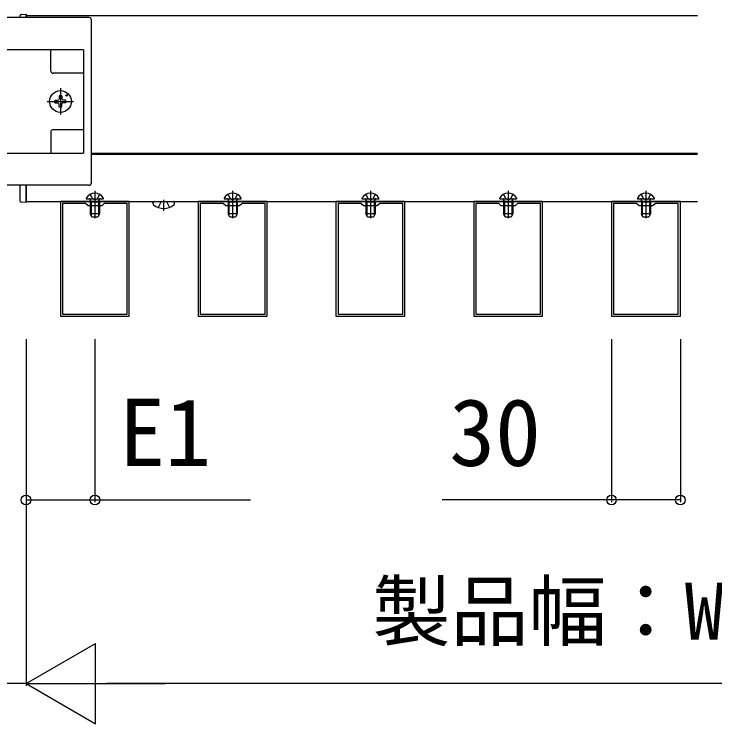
# Model space of a CAD drawing. Units: millimetres, scale not verified. Extents: x -1750 to 1750, y -2608 to 2592.
# Drawn here: x -1365.2 to -1060, y -37 to 272 of the extents above; entities that cross this region are included whole.
import ezdxf
from ezdxf.enums import TextEntityAlignment as Align

# ---------------------------------------------------------------- set-up
doc = ezdxf.new("R2010")
doc.units = ezdxf.units.MM
doc.header["$LTSCALE"] = 14
for name, color, linetype in [('0-3_YKK_11', 7, 'Continuous'), ('0-4_YKK_12', 2, 'Continuous'), ('0-5_YKK_13', 4, 'Continuous'), ('0-6_YKK_D', 6, 'Continuous')]:
    doc.layers.add(name, color=color, linetype=linetype)
doc.styles.add('ＭＳ ゴシック', font='')
doc.styles.get('ＭＳ ゴシック').set_extended_font_data('MS Gothic')

msp = doc.modelspace()

# ---------------------------------------------------------------- linework, layer by layer
at = {"layer": '0-3_YKK_11'}
for points in [[(-1315, 140.5), (-1315, 190.5), (-1345, 190.5), (-1345, 140.5)], [(-1315.9, 141.4), (-1315.9, 189.6), (-1325.9, 189.6), (-1327, 188.5), (-1329.54, 188.5), (-1329.73, 188.62), (-1330.28, 188.62), (-1330.46, 188.5), (-1333, 188.5), (-1334.1, 189.6), (-1344.1, 189.6), (-1344.1, 141.4)], [(-1255, 140.5), (-1255, 190.5), (-1285, 190.5), (-1285, 140.5)], [(-1255.9, 141.4), (-1255.9, 189.6), (-1265.9, 189.6), (-1267, 188.5), (-1269.54, 188.5), (-1269.73, 188.62), (-1270.28, 188.62), (-1270.46, 188.5), (-1273, 188.5), (-1274.1, 189.6), (-1284.1, 189.6), (-1284.1, 141.4)], [(-1195, 140.5), (-1195, 190.5), (-1225, 190.5), (-1225, 140.5)], [(-1195.9, 141.4), (-1195.9, 189.6), (-1205.9, 189.6), (-1207, 188.5), (-1209.54, 188.5), (-1209.73, 188.62), (-1210.28, 188.62), (-1210.46, 188.5), (-1213, 188.5), (-1214.1, 189.6), (-1224.1, 189.6), (-1224.1, 141.4)], [(-1135, 140.5), (-1135, 190.5), (-1165, 190.5), (-1165, 140.5)], [(-1135.9, 141.4), (-1135.9, 189.6), (-1145.9, 189.6), (-1147, 188.5), (-1149.54, 188.5), (-1149.73, 188.62), (-1150.28, 188.62), (-1150.46, 188.5), (-1153, 188.5), (-1154.1, 189.6), (-1164.1, 189.6), (-1164.1, 141.4)], [(-1075, 140.5), (-1075, 190.5), (-1105, 190.5), (-1105, 140.5)], [(-1075.9, 141.4), (-1075.9, 189.6), (-1085.9, 189.6), (-1087, 188.5), (-1089.54, 188.5), (-1089.73, 188.62), (-1090.28, 188.62), (-1090.46, 188.5), (-1093, 188.5), (-1094.1, 189.6), (-1104.1, 189.6), (-1104.1, 141.4)]]:
    msp.add_lwpolyline(points, close=True, dxfattribs=at)
at = {"layer": '0-4_YKK_12'}
for p, q in [((-1360, 271.5), (-1067.5, 271.5)), ((-1360, 270.5), (-1360, 271.5)), ((-1331.5, 211.5), (-1067.5, 211.5)), ((-1331.5, 211), (-1067.5, 211)), ((-1360, 190.5), (-1360, 197.5)), ((-1360, 190.5), (-1067.5, 190.5))]:
    msp.add_line(p, q, dxfattribs=at)
at = {"layer": '0-5_YKK_13'}
for p, q in [((-1362.5, 270.5), (-1362.5, 271.38)), ((-1360, 271.5), (-1360, 270.5)), ((-1331.5, 198.5), (-1331.5, 269.5)), ((-1349.2, 247.3), (-1349.2, 256.5)), ((-1335, 256.5), (-1335, 211.5)), ((-1335, 246.3), (-1348.2, 246.3)), ((-1345, 239.74), (-1345, 228.27)), ((-1345.61, 235.34), (-1345.73, 234.73)), ((-1345.59, 236.38), (-1345.61, 235.34)), ((-1344.41, 236.38), (-1344.39, 235.34)), ((-1344.39, 235.34), (-1344.27, 234.73)), ((-1350.74, 234), (-1339.27, 234)), ((-1347.38, 234.59), (-1346.34, 234.61)), ((-1347.38, 233.41), (-1346.34, 233.39)), ((-1346.34, 234.61), (-1345.73, 234.73)), ((-1346.34, 233.39), (-1345.73, 233.27)), ((-1345.61, 232.66), (-1345.73, 233.27)), ((-1345.59, 231.62), (-1345.61, 232.66)), ((-1344.41, 231.63), (-1344.39, 232.66)), ((-1344.39, 232.66), (-1344.27, 233.27)), ((-1343.66, 234.61), (-1344.27, 234.73)), ((-1343.66, 233.39), (-1344.27, 233.27)), ((-1342.62, 234.59), (-1343.66, 234.61)), ((-1342.62, 233.41), (-1343.66, 233.39)), ((-1349.2, 220.7), (-1349.2, 211.5)), ((-1335, 221.7), (-1348.2, 221.7)), ((-1332.5, 197.5), (-1380, 197.5)), ((-1362.5, 190.62), (-1362.5, 197.5)), ((-1360, 197.5), (-1360, 190.5)), ((-1330, 195.1), (-1330, 183.11)), ((-1270, 195.1), (-1270, 183.11)), ((-1210, 195.1), (-1210, 183.11)), ((-1150, 195.1), (-1150, 183.11)), ((-1090, 195.1), (-1090, 183.11)), ((-1333.6, 191.6), (-1326.41, 191.6)), ((-1332.05, 193.57), (-1331.15, 191.75)), ((-1330, 191.14), (-1331.15, 191.75)), ((-1330, 191.14), (-1328.86, 191.75)), ((-1327.95, 193.57), (-1328.86, 191.75)), ((-1273.6, 191.6), (-1266.41, 191.6)), ((-1272.05, 193.57), (-1271.15, 191.75)), ((-1270, 191.14), (-1271.15, 191.75)), ((-1270, 191.14), (-1268.86, 191.75)), ((-1267.95, 193.57), (-1268.86, 191.75)), ((-1213.6, 191.6), (-1206.41, 191.6)), ((-1212.05, 193.57), (-1211.15, 191.75)), ((-1210, 191.14), (-1211.15, 191.75)), ((-1210, 191.14), (-1208.86, 191.75)), ((-1207.95, 193.57), (-1208.86, 191.75)), ((-1153.6, 191.6), (-1146.41, 191.6)), ((-1152.05, 193.57), (-1151.15, 191.75)), ((-1150, 191.14), (-1151.15, 191.75)), ((-1150, 191.14), (-1148.86, 191.75)), ((-1147.95, 193.57), (-1148.86, 191.75)), ((-1093.6, 191.6), (-1086.41, 191.6)), ((-1092.05, 193.57), (-1091.15, 191.75)), ((-1090, 191.14), (-1091.15, 191.75)), ((-1090, 191.14), (-1088.86, 191.75)), ((-1087.95, 193.57), (-1088.86, 191.75)), ((-1360, 190), (-1362.03, 190.12)), ((-1360, 190.5), (-1360, 190)), ((-1332, 190.2), (-1331.86, 191.01)), ((-1328, 190.2), (-1332, 190.2)), ((-1332, 190.2), (-1332, 185)), ((-1331.62, 190.2), (-1331.86, 191.22)), ((-1331.62, 190.2), (-1331.62, 184.24)), ((-1328.38, 190.2), (-1328.14, 191.22)), ((-1328.38, 190.2), (-1328.38, 184.24)), ((-1328, 190.2), (-1328.15, 191.01)), ((-1328, 190.2), (-1328, 185)), ((-1304.74, 189.64), (-1304.74, 189.8)), ((-1304.04, 190.5), (-1295.97, 190.5)), ((-1300, 186.4), (-1300, 191.21)), ((-1295.27, 189.64), (-1295.27, 189.8)), ((-1272, 190.2), (-1271.86, 191.01)), ((-1268, 190.2), (-1272, 190.2)), ((-1272, 190.2), (-1272, 185)), ((-1271.62, 190.2), (-1271.86, 191.22)), ((-1271.62, 190.2), (-1271.62, 184.24)), ((-1268.38, 190.2), (-1268.14, 191.22)), ((-1268.38, 190.2), (-1268.38, 184.24)), ((-1268, 190.2), (-1268.15, 191.01)), ((-1268, 190.2), (-1268, 185)), ((-1212, 190.2), (-1211.86, 191.01)), ((-1208, 190.2), (-1212, 190.2)), ((-1212, 190.2), (-1212, 185)), ((-1211.62, 190.2), (-1211.86, 191.22)), ((-1211.62, 190.2), (-1211.62, 184.24)), ((-1208.38, 190.2), (-1208.14, 191.22)), ((-1208.38, 190.2), (-1208.38, 184.24)), ((-1208, 190.2), (-1208.15, 191.01)), ((-1208, 190.2), (-1208, 185)), ((-1152, 190.2), (-1151.86, 191.01)), ((-1148, 190.2), (-1152, 190.2)), ((-1152, 190.2), (-1152, 185)), ((-1151.62, 190.2), (-1151.86, 191.22)), ((-1151.62, 190.2), (-1151.62, 184.24)), ((-1148.38, 190.2), (-1148.14, 191.22)), ((-1148.38, 190.2), (-1148.38, 184.24)), ((-1148, 190.2), (-1148.15, 191.01)), ((-1148, 190.2), (-1148, 185)), ((-1092, 190.2), (-1091.86, 191.01)), ((-1088, 190.2), (-1092, 190.2)), ((-1092, 190.2), (-1092, 185)), ((-1091.62, 190.2), (-1091.86, 191.22)), ((-1091.62, 190.2), (-1091.62, 184.24)), ((-1088.38, 190.2), (-1088.14, 191.22)), ((-1088.38, 190.2), (-1088.38, 184.24)), ((-1088, 190.2), (-1088.15, 191.01)), ((-1088, 190.2), (-1088, 185)), ((-1328, 185), (-1332, 185)), ((-1331.3, 183.6), (-1332, 185)), ((-1328.7, 183.6), (-1331.3, 183.6)), ((-1328, 185), (-1328.7, 183.6)), ((-1268, 185), (-1272, 185)), ((-1271.3, 183.6), (-1272, 185)), ((-1268.7, 183.6), (-1271.3, 183.6)), ((-1268, 185), (-1268.7, 183.6)), ((-1208, 185), (-1212, 185)), ((-1211.3, 183.6), (-1212, 185)), ((-1208.7, 183.6), (-1211.3, 183.6)), ((-1208, 185), (-1208.7, 183.6)), ((-1148, 185), (-1152, 185)), ((-1151.3, 183.6), (-1152, 185)), ((-1148.7, 183.6), (-1151.3, 183.6)), ((-1148, 185), (-1148.7, 183.6)), ((-1088, 185), (-1092, 185)), ((-1091.3, 183.6), (-1092, 185)), ((-1088.7, 183.6), (-1091.3, 183.6)), ((-1088, 185), (-1088.7, 183.6))]:
    msp.add_line(p, q, dxfattribs=at)
for points in [[(-1362.03, 271.88), (-1360, 272), (-1360, 271.5)], [(-1332.5, 270.5), (-1380, 270.5), (-1380, 269.76)], [(-1335, 256.5), (-1380, 256.5), (-1380, 211.5), (-1335, 211.5)], [(-1301.13, 190.5), (-1301.13, 190.5), (-1302.45, 187.84)], [(-1298.88, 190.5), (-1298.88, 190.5), (-1297.55, 187.84)]]:
    msp.add_lwpolyline(points, dxfattribs=at)
for centre, radius in [((-1345, 234), 4.74), ((-1342.36, 236.64), 0.3)]:
    msp.add_circle(centre, radius, dxfattribs=at)
for centre, radius, start, end in [((-1362, 271.38), 0.5, 93.5, 180), ((-1348.2, 247.3), 1, 180, 270), ((-1345, 234), 2.45, 75.9892, 104.0108), ((-1345, 234), 2.45, 165.9892, 194.0108), ((-1345, 234), 2.45, 345.9892, 14.0108), ((-1345, 234), 2.45, 255.9892, 284.0108), ((-1348.2, 220.7), 1, 90, 180), ((-1333.6, 191.76), 0.154, 152.719, 270), ((-1330, 189.9), 4.2, 27.281, 152.719), ((-1332.35, 191.1), 0.5, 349.909, 90), ((-1327.65, 191.1), 0.5, 90, 190.091), ((-1326.41, 191.76), 0.154, 270, 27.281), ((-1273.6, 191.76), 0.154, 152.719, 270), ((-1270, 189.9), 4.2, 27.281, 152.719), ((-1272.35, 191.1), 0.5, 349.909, 90), ((-1267.65, 191.1), 0.5, 90, 190.091), ((-1266.41, 191.76), 0.154, 270, 27.281), ((-1213.6, 191.76), 0.154, 152.719, 270), ((-1210, 189.9), 4.2, 27.281, 152.719), ((-1212.35, 191.1), 0.5, 349.909, 90), ((-1207.65, 191.1), 0.5, 90, 190.091), ((-1206.41, 191.76), 0.154, 270, 27.281), ((-1153.6, 191.76), 0.154, 152.719, 270), ((-1150, 189.9), 4.2, 27.281, 152.719), ((-1152.35, 191.1), 0.5, 349.909, 90), ((-1147.65, 191.1), 0.5, 90, 190.091), ((-1146.41, 191.76), 0.154, 270, 27.281), ((-1093.6, 191.76), 0.154, 152.719, 270), ((-1090, 189.9), 4.2, 27.281, 152.719), ((-1092.35, 191.1), 0.5, 349.909, 90), ((-1087.65, 191.1), 0.5, 90, 190.091), ((-1086.41, 191.76), 0.154, 270, 27.281), ((-1362, 190.62), 0.5, 180, 266.5), ((-1304.04, 189.8), 0.7, 92.9579, 180), ((-1303.87, 189.64), 0.862, 180, 230.8765), ((-1300, 194.4), 7, 230.8765, 270), ((-1304.04, 189.8), 0.7, 90, 92.9579), ((-1300, 194.4), 7, 270, 309.1236), ((-1295.97, 189.8), 0.7, 87.0421, 90), ((-1295.97, 189.8), 0.7, 0, 87.0421), ((-1296.13, 189.64), 0.862, 309.1236, 0)]:
    msp.add_arc(centre, radius, start, end, dxfattribs=at)
for centre, major_axis, start_param, end_param in [((-1332.5, 269.5), (-0.71, -0.71), 2.358058, 3.925127), ((-1332.5, 198.5), (0.71, -0.71), 5.499651, 7.06672)]:
    msp.add_ellipse(centre, major_axis=major_axis, ratio=0.99628, start_param=start_param, end_param=end_param, dxfattribs=at)
at = {"layer": '0-6_YKK_D'}
for p, q in [((-1360, 130.5), (-1360, -20.5)), ((-1360, 130.5), (-1360, 59.5)), ((-1360, 130.5), (-1360, -20.5)), ((-1330, 130.5), (-1330, 59.5)), ((-1105, 130.5), (-1105, 59.5)), ((-1075, 130.5), (-1075, 59.5)), ((-1360, -19.5), (-1329.69, -2)), ((-1329.69, -37), (-1329.69, -2)), ((-1360, -19.5), (-1329.69, -37)), ((-1360, -19.5), (-1299.38, -19.5)), ((-375, -19.5), (-1325, -19.5))]:
    msp.add_line(p, q, dxfattribs=at)
for points in [[(-1360, 60.5), (-1330, 60.5), (-1262.23, 60.5)], [(-1075, 60.5), (-1105, 60.5), (-1178.68, 60.5)], [(-1360, -19.5), (-1380, -19.5), (-1462.18, -19.5)]]:
    msp.add_lwpolyline(points, dxfattribs=at)
for centre in [(-1360, 60.5), (-1330, 60.5), (-1105, 60.5), (-1075, 60.5)]:
    msp.add_circle(centre, 2.12, dxfattribs=at)

# ---------------------------------------------------------------- texts
at = {"layer": '0-6_YKK_D', "style": 'ＭＳ ゴシック'}
for s, height, p in [('E1', 29.33, (-1319.36, 66.5)), ('30', 29.33, (-1175.64, 66.5)), ('製品幅：W＝60×（N－1）＋E1＋E2', 24.93, (-1209.13, -7.9))]:
    msp.add_text(s, height=height, dxfattribs=at).set_placement(p, align=Align.BOTTOM_LEFT)

doc.saveas('drawing.dxf')
